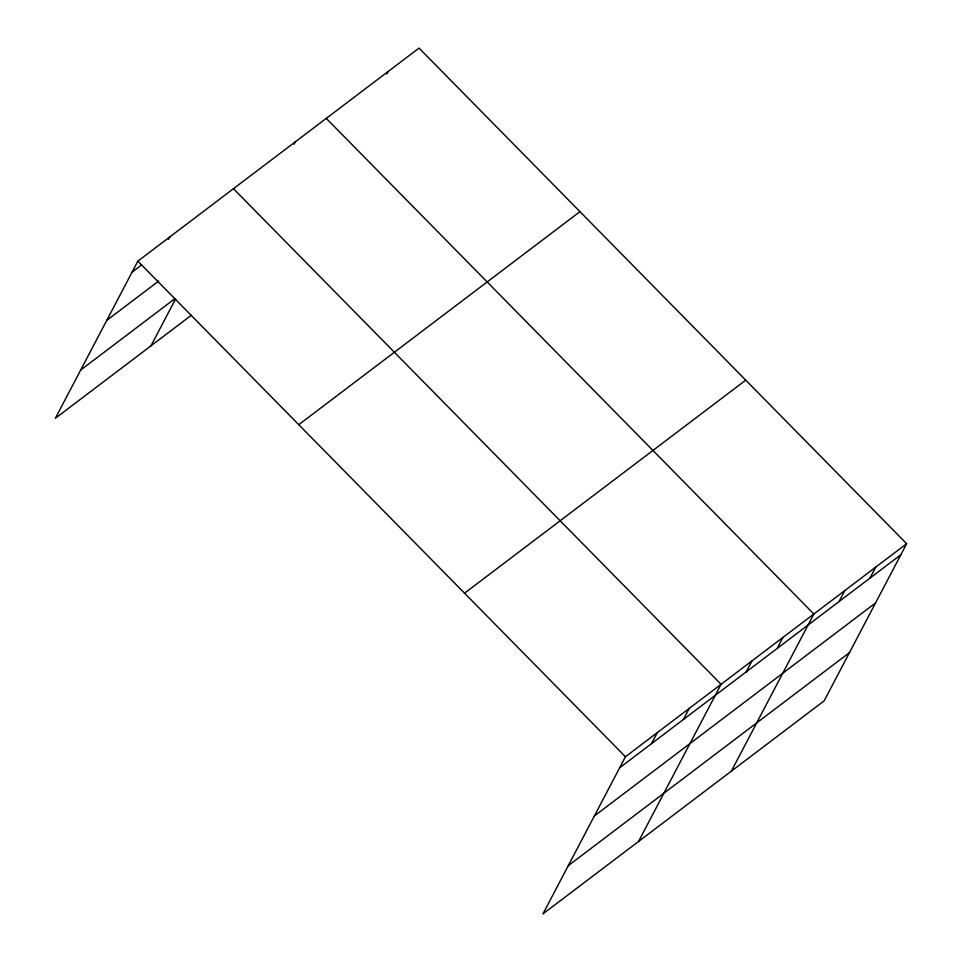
<?xml version="1.0" encoding="UTF-8"?>
<svg xmlns="http://www.w3.org/2000/svg" width="962" height="962" viewBox="0 0 962 962"><rect width="100%" height="100%" fill="white"/><g stroke="black" fill="none" stroke-linecap="round" stroke-linejoin="round"><path stroke-width="1.44" d="M906.649 543.71L625.456 756.745L542.953 913.9L824.145 700.865L906.649 543.71L419.047 48.1L137.855 261.135L55.351 418.29L191.402 315.211M168.446 239.442L169.733 237.001M150.962 345.863L175.589 298.941M294.035 144.288L295.322 141.835M386.832 73.99L388.119 71.537M651.539 743.626L657.323 732.599M683.405 719.48L689.189 708.453M638.552 841.461L721.067 684.307L233.465 188.708M746.211 671.897L751.995 660.882M777.14 648.46L782.924 637.445M731.348 771.163L813.852 614.009L326.262 118.398M838.996 601.599L844.792 590.572M869.925 578.162L875.721 567.135M132.071 272.162L141.51 265.007M106.758 320.382L158.694 281.036M80.664 370.069L175.096 298.533M298.761 424.687L579.954 211.652M464.55 593.193L745.742 380.158M619.672 767.772L900.865 554.725M594.348 815.992L875.54 602.958M568.265 865.68L849.458 652.633M137.855 261.135L625.456 756.745"/></g></svg>
